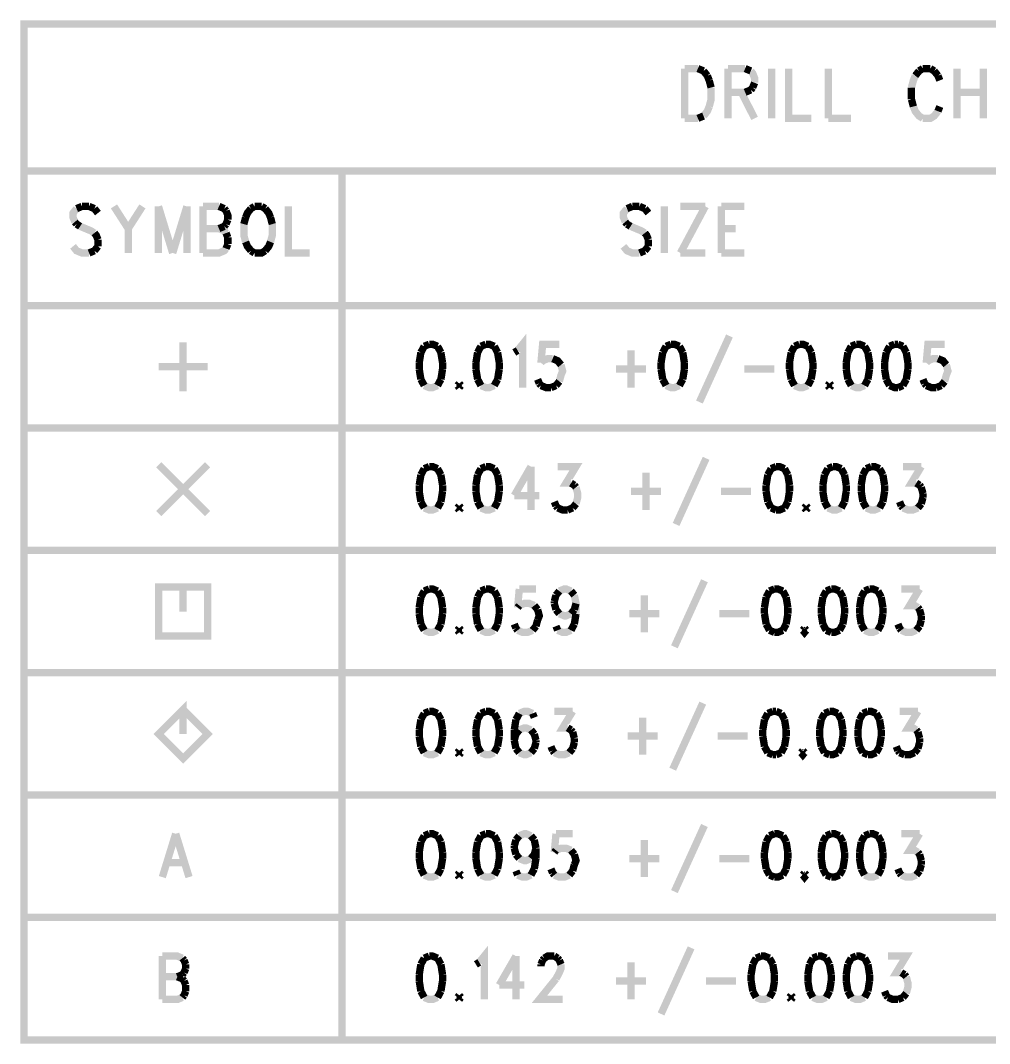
# Model space of a CAD drawing. Extents: x 7.3 to 19, y 4.7 to 10.7.
# Drawn here: x 13.793 to 15.773, y 5.067 to 7.158 of the extents above; entities that cross this region are included whole.
import ezdxf

# ---------------------------------------------------------------- set-up
doc = ezdxf.new("R2010")
doc.units = 0
doc.layers.add('DD_PHO', color=6, linetype='CONTINUOUS')

msp = doc.modelspace()

# ---------------------------------------------------------------- linework, layer by layer
at = {"layer": 'DD_PHO', "const_width": 0.015}
for points in [[(13.8, 7.15), (13.8, 5.075), (17.45, 5.075), (17.45, 7.15), (13.8, 7.15)], [(15.15, 7.05921), (15.15, 6.9575)], [(15.15, 7.05921), (15.17704, 7.05921)], [(15.17704, 7.05921), (15.18863, 7.05437)], [(15.23886, 7.05921), (15.23886, 6.9575)], [(15.23886, 7.05921), (15.27363, 7.05921)], [(15.27363, 7.05921), (15.28522, 7.05437)], [(15.32772, 7.05921), (15.32772, 6.9575)], [(15.3625, 7.05921), (15.3625, 6.9575), (15.40886, 6.9575)], [(15.44363, 7.05921), (15.44363, 6.9575)], [(15.63681, 7.05921), (15.62909, 7.05437)], [(15.65227, 7.05921), (15.63681, 7.05921)], [(15.66, 7.05437), (15.65227, 7.05921)], [(15.70636, 7.05921), (15.70636, 6.9575)], [(15.76045, 7.05921), (15.76045, 6.9575)], [(15.18863, 7.05437), (15.19636, 7.04468)], [(15.19636, 7.04468), (15.20022, 7.035)], [(15.28522, 7.05437), (15.28909, 7.04953), (15.29295, 7.03984), (15.29295, 7.03015)], [(15.62136, 7.04468), (15.6175, 7.035), (15.61363, 7.02046)], [(15.62909, 7.05437), (15.62136, 7.04468)], [(15.66772, 7.04468), (15.66, 7.05437)], [(15.67159, 7.035), (15.66772, 7.04468)], [(15.20022, 7.035), (15.20409, 7.02046)], [(15.20409, 7.02046), (15.20409, 6.99625), (15.20022, 6.98171)], [(15.28522, 7.01562), (15.27363, 7.01078)], [(15.28909, 7.02046), (15.28522, 7.01562)], [(15.29295, 7.03015), (15.28909, 7.02046)], [(15.61363, 7.02046), (15.61363, 6.99625)], [(15.27363, 7.01078), (15.23886, 7.01078)], [(15.2659, 7.01078), (15.29295, 6.9575)], [(15.61363, 6.99625), (15.6175, 6.98171)], [(15.70636, 7.01078), (15.76045, 7.01078)], [(15.20022, 6.98171), (15.19636, 6.97203), (15.18863, 6.96234)], [(15.6175, 6.98171), (15.62136, 6.97203), (15.62909, 6.96234), (15.63681, 6.9575)], [(15.66772, 6.97203), (15.67159, 6.98171)], [(15.17704, 6.9575), (15.15, 6.9575)], [(15.18863, 6.96234), (15.17704, 6.9575)], [(15.44363, 6.9575), (15.49, 6.9575)], [(15.63681, 6.9575), (15.65227, 6.9575), (15.66, 6.96234), (15.66772, 6.97203)], [(13.8, 6.85), (17.45, 6.85)], [(14.45, 6.85), (14.45, 5.075)], [(13.90727, 6.77312), (13.9, 6.76406), (13.9, 6.755), (13.90363, 6.74593)], [(13.91818, 6.77765), (13.90727, 6.77312)], [(13.93272, 6.77765), (13.91818, 6.77765)], [(13.94363, 6.77312), (13.93272, 6.77765)], [(13.9509, 6.76406), (13.94363, 6.77312)], [(13.98363, 6.77765), (14.01272, 6.73234)], [(14.04181, 6.77765), (14.01272, 6.73234)], [(14.07454, 6.77765), (14.07454, 6.6825)], [(14.07454, 6.77765), (14.10363, 6.6825)], [(14.13272, 6.77765), (14.10363, 6.6825)], [(14.13272, 6.77765), (14.13272, 6.6825)], [(14.16545, 6.77765), (14.16545, 6.6825)], [(14.16545, 6.77765), (14.19818, 6.77765)], [(14.19818, 6.77765), (14.20909, 6.77312)], [(14.20909, 6.77312), (14.21272, 6.76859)], [(14.21272, 6.76859), (14.21636, 6.75953), (14.21636, 6.75046)], [(14.26363, 6.77312), (14.25636, 6.76406), (14.25272, 6.755)], [(14.2709, 6.77765), (14.26363, 6.77312)], [(14.28545, 6.77765), (14.2709, 6.77765)], [(14.29272, 6.77312), (14.28545, 6.77765)], [(14.30363, 6.755), (14.3, 6.76406), (14.29272, 6.77312)], [(14.34, 6.77765), (14.34, 6.6825), (14.38363, 6.6825)], [(15.03227, 6.77312), (15.025, 6.76406), (15.025, 6.755), (15.02863, 6.74593)], [(15.04318, 6.77765), (15.03227, 6.77312)], [(15.05772, 6.77765), (15.04318, 6.77765)], [(15.06863, 6.77312), (15.05772, 6.77765)], [(15.0759, 6.76406), (15.06863, 6.77312)], [(15.10863, 6.77765), (15.10863, 6.6825)], [(15.19227, 6.77765), (15.14136, 6.6825)], [(15.14136, 6.77765), (15.19227, 6.77765)], [(15.225, 6.77765), (15.225, 6.6825)], [(15.225, 6.77765), (15.27227, 6.77765)], [(13.90363, 6.74593), (13.90727, 6.7414)], [(14.21636, 6.75046), (14.21272, 6.7414)], [(14.25272, 6.755), (14.24909, 6.7414)], [(14.30727, 6.7414), (14.30363, 6.755)], [(15.02863, 6.74593), (15.03227, 6.7414)], [(13.90727, 6.7414), (13.91454, 6.73687)], [(13.91454, 6.73687), (13.93636, 6.72781), (13.94363, 6.72328)], [(13.94363, 6.72328), (13.94727, 6.71875), (13.9509, 6.70968)], [(14.01272, 6.73234), (14.01272, 6.6825)], [(14.16545, 6.73234), (14.19818, 6.73234), (14.20909, 6.72781), (14.21272, 6.72328)], [(14.20909, 6.73687), (14.19818, 6.73234)], [(14.21272, 6.7414), (14.20909, 6.73687)], [(14.21272, 6.72328), (14.21636, 6.71421)], [(14.24909, 6.7414), (14.24909, 6.71875), (14.25272, 6.70515)], [(14.30363, 6.70515), (14.30727, 6.71875), (14.30727, 6.7414)], [(15.03227, 6.7414), (15.03954, 6.73687)], [(15.03954, 6.73687), (15.06136, 6.72781), (15.06863, 6.72328)], [(15.06863, 6.72328), (15.07227, 6.71875), (15.0759, 6.70968)], [(15.225, 6.73234), (15.25409, 6.73234)], [(13.9509, 6.70968), (13.9509, 6.69609)], [(14.21636, 6.71421), (14.21636, 6.70062)], [(14.25272, 6.70515), (14.25636, 6.69609), (14.26363, 6.68703)], [(14.29272, 6.68703), (14.3, 6.69609), (14.30363, 6.70515)], [(15.0759, 6.70968), (15.0759, 6.69609)], [(13.93272, 6.6825), (13.91818, 6.6825), (13.90727, 6.68703), (13.9, 6.69609)], [(13.94363, 6.68703), (13.93272, 6.6825)], [(13.9509, 6.69609), (13.94363, 6.68703)], [(14.21272, 6.69156), (14.20909, 6.68703), (14.19818, 6.6825), (14.16545, 6.6825)], [(14.21636, 6.70062), (14.21272, 6.69156)], [(14.26363, 6.68703), (14.2709, 6.6825)], [(14.2709, 6.6825), (14.28545, 6.6825), (14.29272, 6.68703)], [(15.05772, 6.6825), (15.04318, 6.6825), (15.03227, 6.68703), (15.025, 6.69609)], [(15.06863, 6.68703), (15.05772, 6.6825)], [(15.0759, 6.69609), (15.06863, 6.68703)], [(15.14136, 6.6825), (15.19227, 6.6825)], [(15.225, 6.6825), (15.27227, 6.6825)], [(17.45, 6.575), (13.8, 6.575)], [(14.125, 6.5), (14.125, 6.4)], [(14.62795, 6.49609), (14.61772, 6.49187)], [(14.645, 6.49187), (14.63477, 6.49609), (14.62795, 6.49609)], [(14.74386, 6.49609), (14.73363, 6.49187)], [(14.7609, 6.49187), (14.75068, 6.49609), (14.74386, 6.49609)], [(14.80863, 6.48343), (14.81886, 6.49609), (14.81886, 6.4075)], [(14.89386, 6.49609), (14.85977, 6.49609), (14.85636, 6.45812)], [(15.12227, 6.49609), (15.11204, 6.49187)], [(15.13931, 6.49187), (15.12909, 6.49609), (15.12227, 6.49609)], [(15.24159, 6.51296), (15.18022, 6.37796)], [(15.38477, 6.49609), (15.37454, 6.49187)], [(15.40181, 6.49187), (15.39159, 6.49609), (15.38477, 6.49609)], [(15.50068, 6.49609), (15.49045, 6.49187)], [(15.51772, 6.49187), (15.5075, 6.49609), (15.50068, 6.49609)], [(15.57909, 6.49609), (15.56886, 6.49187)], [(15.5859, 6.49609), (15.57909, 6.49609)], [(15.59613, 6.49187), (15.5859, 6.49609)], [(15.68136, 6.49609), (15.64727, 6.49609), (15.64386, 6.45812)], [(14.6109, 6.47921), (14.6075, 6.45812)], [(14.61772, 6.49187), (14.6109, 6.47921)], [(14.65181, 6.47921), (14.645, 6.49187)], [(14.65522, 6.45812), (14.65181, 6.47921)], [(14.72681, 6.47921), (14.7234, 6.45812)], [(14.73363, 6.49187), (14.72681, 6.47921)], [(14.76772, 6.47921), (14.7609, 6.49187)], [(14.77113, 6.45812), (14.76772, 6.47921)], [(14.80181, 6.47921), (14.80863, 6.48343)], [(15.04045, 6.48343), (15.04045, 6.4075)], [(15.10522, 6.47921), (15.10181, 6.45812)], [(15.11204, 6.49187), (15.10522, 6.47921)], [(15.14613, 6.47921), (15.13931, 6.49187)], [(15.14954, 6.45812), (15.14613, 6.47921)], [(15.36772, 6.47921), (15.36431, 6.45812)], [(15.37454, 6.49187), (15.36772, 6.47921)], [(15.40863, 6.47921), (15.40181, 6.49187)], [(15.41204, 6.45812), (15.40863, 6.47921)], [(15.48363, 6.47921), (15.48022, 6.45812)], [(15.49045, 6.49187), (15.48363, 6.47921)], [(15.52454, 6.47921), (15.51772, 6.49187)], [(15.52795, 6.45812), (15.52454, 6.47921)], [(15.56204, 6.47921), (15.55863, 6.45812)], [(15.56886, 6.49187), (15.56204, 6.47921)], [(15.60295, 6.47921), (15.59613, 6.49187)], [(15.60636, 6.45812), (15.60295, 6.47921)], [(14.6075, 6.45812), (14.6075, 6.44546)], [(14.65522, 6.44546), (14.65522, 6.45812)], [(14.7234, 6.45812), (14.7234, 6.44546)], [(14.77113, 6.44546), (14.77113, 6.45812)], [(14.85636, 6.45812), (14.85977, 6.46234), (14.87, 6.46656), (14.88022, 6.46656)], [(14.88022, 6.46656), (14.89045, 6.46234), (14.89727, 6.4539)], [(14.89727, 6.4539), (14.90068, 6.44125), (14.89727, 6.43281), (14.89386, 6.42015)], [(15.10181, 6.45812), (15.10181, 6.44546)], [(15.14954, 6.44546), (15.14954, 6.45812)], [(15.36431, 6.45812), (15.36431, 6.44546)], [(15.41204, 6.44546), (15.41204, 6.45812)], [(15.48022, 6.45812), (15.48022, 6.44546)], [(15.52795, 6.44546), (15.52795, 6.45812)], [(15.55863, 6.45812), (15.55863, 6.44546)], [(15.60636, 6.44546), (15.60636, 6.45812)], [(15.64386, 6.45812), (15.64727, 6.46234), (15.6575, 6.46656), (15.66772, 6.46656)], [(15.66772, 6.46656), (15.67795, 6.46234), (15.68477, 6.4539)], [(15.68477, 6.4539), (15.68818, 6.44125), (15.68477, 6.43281), (15.68136, 6.42015)], [(14.075, 6.45), (14.175, 6.45)], [(14.6075, 6.44546), (14.6109, 6.42437)], [(14.65181, 6.42437), (14.65522, 6.44546)], [(14.7234, 6.44546), (14.72681, 6.42437)], [(14.76772, 6.42437), (14.77113, 6.44546)], [(15.00977, 6.44546), (15.07113, 6.44546)], [(15.10181, 6.44546), (15.10522, 6.42437)], [(15.14613, 6.42437), (15.14954, 6.44546)], [(15.27227, 6.44546), (15.33363, 6.44546)], [(15.36431, 6.44546), (15.36772, 6.42437)], [(15.40863, 6.42437), (15.41204, 6.44546)], [(15.48022, 6.44546), (15.48363, 6.42437)], [(15.52454, 6.42437), (15.52795, 6.44546)], [(15.55863, 6.44546), (15.56204, 6.42437)], [(15.60295, 6.42437), (15.60636, 6.44546)], [(14.6109, 6.42437), (14.61772, 6.41171)], [(14.61772, 6.41171), (14.62795, 6.4075), (14.63477, 6.4075), (14.645, 6.41171)], [(14.645, 6.41171), (14.65181, 6.42437)], [(14.68931, 6.41593), (14.6859, 6.41171)], [(14.6859, 6.41171), (14.68931, 6.4075)], [(14.69272, 6.41171), (14.68931, 6.41593)], [(14.68931, 6.4075), (14.69272, 6.41171)], [(14.72681, 6.42437), (14.73363, 6.41171)], [(14.73363, 6.41171), (14.74386, 6.4075), (14.75068, 6.4075), (14.7609, 6.41171)], [(14.7609, 6.41171), (14.76772, 6.42437)], [(14.85295, 6.41593), (14.84954, 6.42437)], [(14.85636, 6.41171), (14.85295, 6.41593)], [(14.87681, 6.4075), (14.86659, 6.4075), (14.85636, 6.41171)], [(14.88704, 6.41171), (14.87681, 6.4075)], [(14.89386, 6.42015), (14.88704, 6.41171)], [(15.10522, 6.42437), (15.11204, 6.41171)], [(15.11204, 6.41171), (15.12227, 6.4075), (15.12909, 6.4075), (15.13931, 6.41171)], [(15.13931, 6.41171), (15.14613, 6.42437)], [(15.36772, 6.42437), (15.37454, 6.41171)], [(15.37454, 6.41171), (15.38477, 6.4075), (15.39159, 6.4075), (15.40181, 6.41171)], [(15.40181, 6.41171), (15.40863, 6.42437)], [(15.44613, 6.41593), (15.44272, 6.41171)], [(15.44272, 6.41171), (15.44613, 6.4075)], [(15.44954, 6.41171), (15.44613, 6.41593)], [(15.44613, 6.4075), (15.44954, 6.41171)], [(15.48363, 6.42437), (15.49045, 6.41171)], [(15.49045, 6.41171), (15.50068, 6.4075), (15.5075, 6.4075), (15.51772, 6.41171)], [(15.51772, 6.41171), (15.52454, 6.42437)], [(15.56204, 6.42437), (15.56886, 6.41171)], [(15.56886, 6.41171), (15.57909, 6.4075), (15.5859, 6.4075)], [(15.5859, 6.4075), (15.59613, 6.41171)], [(15.59613, 6.41171), (15.60295, 6.42437)], [(15.64045, 6.41593), (15.63704, 6.42437)], [(15.64386, 6.41171), (15.64045, 6.41593)], [(15.66431, 6.4075), (15.65409, 6.4075), (15.64386, 6.41171)], [(15.67454, 6.41171), (15.66431, 6.4075)], [(15.68136, 6.42015), (15.67454, 6.41171)], [(13.8, 6.325), (17.45, 6.325)], [(15.19386, 6.26296), (15.1325, 6.12796)], [(14.075, 6.25), (14.175, 6.15)], [(14.175, 6.25), (14.075, 6.15)], [(14.61772, 6.24187), (14.6109, 6.22921)], [(14.62795, 6.24609), (14.61772, 6.24187)], [(14.645, 6.24187), (14.63477, 6.24609), (14.62795, 6.24609)], [(14.65181, 6.22921), (14.645, 6.24187)], [(14.73363, 6.24187), (14.72681, 6.22921)], [(14.74386, 6.24609), (14.73363, 6.24187)], [(14.7609, 6.24187), (14.75068, 6.24609), (14.74386, 6.24609)], [(14.76772, 6.22921), (14.7609, 6.24187)], [(14.8359, 6.24609), (14.80181, 6.18703)], [(14.8359, 6.24609), (14.8359, 6.1575)], [(14.89045, 6.24609), (14.92795, 6.24609), (14.9075, 6.21234), (14.91772, 6.21234)], [(15.32681, 6.24187), (15.32, 6.22921)], [(15.33704, 6.24609), (15.32681, 6.24187)], [(15.35409, 6.24187), (15.34386, 6.24609), (15.33704, 6.24609)], [(15.3609, 6.22921), (15.35409, 6.24187)], [(15.44272, 6.24187), (15.4359, 6.22921)], [(15.45295, 6.24609), (15.44272, 6.24187)], [(15.47, 6.24187), (15.45977, 6.24609), (15.45295, 6.24609)], [(15.47681, 6.22921), (15.47, 6.24187)], [(15.52113, 6.24187), (15.51431, 6.22921)], [(15.53136, 6.24609), (15.52113, 6.24187)], [(15.5484, 6.24187), (15.53818, 6.24609), (15.53136, 6.24609)], [(15.55522, 6.22921), (15.5484, 6.24187)], [(15.59613, 6.24609), (15.63363, 6.24609)], [(15.63363, 6.24609), (15.61318, 6.21234), (15.6234, 6.21234)], [(14.6109, 6.22921), (14.6075, 6.20812)], [(14.65522, 6.20812), (14.65181, 6.22921)], [(14.72681, 6.22921), (14.7234, 6.20812)], [(14.77113, 6.20812), (14.76772, 6.22921)], [(15.07113, 6.23343), (15.07113, 6.1575)], [(15.32, 6.22921), (15.31659, 6.20812)], [(15.36431, 6.20812), (15.3609, 6.22921)], [(15.4359, 6.22921), (15.4325, 6.20812)], [(15.48022, 6.20812), (15.47681, 6.22921)], [(15.51431, 6.22921), (15.5109, 6.20812)], [(15.55863, 6.20812), (15.55522, 6.22921)], [(14.6075, 6.20812), (14.6075, 6.19546)], [(14.65522, 6.19546), (14.65522, 6.20812)], [(14.7234, 6.20812), (14.7234, 6.19546)], [(14.77113, 6.19546), (14.77113, 6.20812)], [(14.91772, 6.21234), (14.92454, 6.20812)], [(14.92454, 6.20812), (14.92795, 6.2039)], [(14.92795, 6.2039), (14.93136, 6.19125), (14.93136, 6.18281), (14.92795, 6.17015)], [(15.31659, 6.20812), (15.31659, 6.19546)], [(15.36431, 6.19546), (15.36431, 6.20812)], [(15.4325, 6.20812), (15.4325, 6.19546)], [(15.48022, 6.19546), (15.48022, 6.20812)], [(15.5109, 6.20812), (15.5109, 6.19546)], [(15.55863, 6.19546), (15.55863, 6.20812)], [(15.6234, 6.21234), (15.63022, 6.20812)], [(15.63022, 6.20812), (15.63363, 6.2039)], [(15.63363, 6.2039), (15.63704, 6.19125)], [(14.6075, 6.19546), (14.6109, 6.17437)], [(14.65181, 6.17437), (14.65522, 6.19546)], [(14.7234, 6.19546), (14.72681, 6.17437)], [(14.76772, 6.17437), (14.77113, 6.19546)], [(14.80181, 6.18703), (14.85295, 6.18703)], [(15.04045, 6.19546), (15.10181, 6.19546)], [(15.22454, 6.19546), (15.2859, 6.19546)], [(15.31659, 6.19546), (15.32, 6.17437)], [(15.3609, 6.17437), (15.36431, 6.19546)], [(15.4325, 6.19546), (15.4359, 6.17437)], [(15.47681, 6.17437), (15.48022, 6.19546)], [(15.5109, 6.19546), (15.51431, 6.17437)], [(15.55522, 6.17437), (15.55863, 6.19546)], [(15.63704, 6.18281), (15.63363, 6.17015)], [(15.63704, 6.19125), (15.63704, 6.18281)], [(14.6109, 6.17437), (14.61772, 6.16171)], [(14.61772, 6.16171), (14.62795, 6.1575), (14.63477, 6.1575), (14.645, 6.16171)], [(14.645, 6.16171), (14.65181, 6.17437)], [(14.68931, 6.16593), (14.6859, 6.16171)], [(14.6859, 6.16171), (14.68931, 6.1575)], [(14.69272, 6.16171), (14.68931, 6.16593)], [(14.68931, 6.1575), (14.69272, 6.16171)], [(14.72681, 6.17437), (14.73363, 6.16171)], [(14.73363, 6.16171), (14.74386, 6.1575), (14.75068, 6.1575), (14.7609, 6.16171)], [(14.7609, 6.16171), (14.76772, 6.17437)], [(14.88704, 6.16593), (14.88363, 6.17437)], [(14.89045, 6.16171), (14.88704, 6.16593)], [(14.9109, 6.1575), (14.90068, 6.1575), (14.89045, 6.16171)], [(14.92113, 6.16171), (14.9109, 6.1575)], [(14.92795, 6.17015), (14.92113, 6.16171)], [(15.32, 6.17437), (15.32681, 6.16171)], [(15.32681, 6.16171), (15.33704, 6.1575)], [(15.33704, 6.1575), (15.34386, 6.1575), (15.35409, 6.16171)], [(15.35409, 6.16171), (15.3609, 6.17437)], [(15.3984, 6.16593), (15.395, 6.16171)], [(15.395, 6.16171), (15.3984, 6.1575)], [(15.40181, 6.16171), (15.3984, 6.16593)], [(15.3984, 6.1575), (15.40181, 6.16171)], [(15.4359, 6.17437), (15.44272, 6.16171)], [(15.44272, 6.16171), (15.45295, 6.1575), (15.45977, 6.1575), (15.47, 6.16171)], [(15.47, 6.16171), (15.47681, 6.17437)], [(15.51431, 6.17437), (15.52113, 6.16171)], [(15.52113, 6.16171), (15.53136, 6.1575), (15.53818, 6.1575), (15.5484, 6.16171)], [(15.5484, 6.16171), (15.55522, 6.17437)], [(15.59272, 6.16593), (15.58931, 6.17437)], [(15.59613, 6.16171), (15.59272, 6.16593)], [(15.62681, 6.16171), (15.61659, 6.1575), (15.60636, 6.1575), (15.59613, 6.16171)], [(15.63363, 6.17015), (15.62681, 6.16171)], [(13.8, 6.075), (17.45, 6.075)], [(15.19045, 6.01296), (15.12909, 5.87796)], [(14.125, 5.95), (14.125, 6), (14.075, 6), (14.075, 5.9), (14.175, 5.9), (14.175, 6), (14.125, 6)], [(14.61772, 5.99187), (14.6109, 5.97921)], [(14.62795, 5.99609), (14.61772, 5.99187)], [(14.645, 5.99187), (14.63477, 5.99609), (14.62795, 5.99609)], [(14.65181, 5.97921), (14.645, 5.99187)], [(14.73363, 5.99187), (14.72681, 5.97921)], [(14.74386, 5.99609), (14.73363, 5.99187)], [(14.7609, 5.99187), (14.75068, 5.99609), (14.74386, 5.99609)], [(14.76772, 5.97921), (14.7609, 5.99187)], [(14.81204, 5.99609), (14.80863, 5.95812)], [(14.84613, 5.99609), (14.81204, 5.99609)], [(14.88704, 5.98343), (14.89386, 5.99187)], [(14.89386, 5.99187), (14.90409, 5.99609), (14.9075, 5.99609), (14.91772, 5.99187)], [(14.91772, 5.99187), (14.92454, 5.98343)], [(15.3234, 5.99187), (15.31659, 5.97921)], [(15.33363, 5.99609), (15.3234, 5.99187)], [(15.35068, 5.99187), (15.34045, 5.99609), (15.33363, 5.99609)], [(15.3575, 5.97921), (15.35068, 5.99187)], [(15.43931, 5.99187), (15.4325, 5.97921)], [(15.44954, 5.99609), (15.43931, 5.99187)], [(15.46659, 5.99187), (15.45636, 5.99609), (15.44954, 5.99609)], [(15.4734, 5.97921), (15.46659, 5.99187)], [(15.51772, 5.99187), (15.5109, 5.97921)], [(15.52795, 5.99609), (15.51772, 5.99187)], [(15.545, 5.99187), (15.53477, 5.99609), (15.52795, 5.99609)], [(15.55181, 5.97921), (15.545, 5.99187)], [(15.59272, 5.99609), (15.63022, 5.99609)], [(15.63022, 5.99609), (15.60977, 5.96234), (15.62, 5.96234), (15.62681, 5.95812)], [(14.6109, 5.97921), (14.6075, 5.95812)], [(14.65522, 5.95812), (14.65181, 5.97921)], [(14.72681, 5.97921), (14.7234, 5.95812)], [(14.77113, 5.95812), (14.76772, 5.97921)], [(14.88363, 5.97078), (14.88704, 5.98343)], [(14.88363, 5.96656), (14.88363, 5.97078)], [(14.92454, 5.98343), (14.92795, 5.96656), (14.92795, 5.94546)], [(15.06772, 5.98343), (15.06772, 5.9075)], [(15.31659, 5.97921), (15.31318, 5.95812)], [(15.3609, 5.95812), (15.3575, 5.97921)], [(15.4325, 5.97921), (15.42909, 5.95812)], [(15.47681, 5.95812), (15.4734, 5.97921)], [(15.5109, 5.97921), (15.5075, 5.95812)], [(15.55522, 5.95812), (15.55181, 5.97921)], [(14.6075, 5.95812), (14.6075, 5.94546)], [(14.65522, 5.94546), (14.65522, 5.95812)], [(14.7234, 5.95812), (14.7234, 5.94546)], [(14.77113, 5.94546), (14.77113, 5.95812)], [(14.80863, 5.95812), (14.81204, 5.96234)], [(14.81204, 5.96234), (14.82227, 5.96656), (14.8325, 5.96656), (14.84272, 5.96234)], [(14.84272, 5.96234), (14.84954, 5.9539)], [(14.84954, 5.9539), (14.85295, 5.94125), (14.84954, 5.93281)], [(14.88704, 5.9539), (14.88363, 5.96656)], [(14.89386, 5.94546), (14.88704, 5.9539)], [(14.92454, 5.9539), (14.91772, 5.94546)], [(14.92795, 5.96656), (14.92454, 5.9539)], [(15.31318, 5.95812), (15.31318, 5.94546)], [(15.3609, 5.94546), (15.3609, 5.95812)], [(15.42909, 5.95812), (15.42909, 5.94546)], [(15.47681, 5.94546), (15.47681, 5.95812)], [(15.5075, 5.95812), (15.5075, 5.94546)], [(15.55522, 5.94546), (15.55522, 5.95812)], [(15.62681, 5.95812), (15.63022, 5.9539)], [(15.63022, 5.9539), (15.63363, 5.94125)], [(14.6075, 5.94546), (14.6109, 5.92437)], [(14.65181, 5.92437), (14.65522, 5.94546)], [(14.7234, 5.94546), (14.72681, 5.92437)], [(14.76772, 5.92437), (14.77113, 5.94546)], [(14.84954, 5.93281), (14.84613, 5.92015)], [(14.91772, 5.94546), (14.9075, 5.94125), (14.90409, 5.94125), (14.89386, 5.94546)], [(14.92795, 5.94546), (14.92454, 5.92437)], [(15.03704, 5.94546), (15.0984, 5.94546)], [(15.22113, 5.94546), (15.2825, 5.94546)], [(15.31318, 5.94546), (15.31659, 5.92437)], [(15.3575, 5.92437), (15.3609, 5.94546)], [(15.42909, 5.94546), (15.4325, 5.92437)], [(15.4734, 5.92437), (15.47681, 5.94546)], [(15.5075, 5.94546), (15.5109, 5.92437)], [(15.55181, 5.92437), (15.55522, 5.94546)], [(15.63363, 5.93281), (15.63022, 5.92015)], [(15.63363, 5.94125), (15.63363, 5.93281)], [(14.6109, 5.92437), (14.61772, 5.91171)], [(14.61772, 5.91171), (14.62795, 5.9075), (14.63477, 5.9075), (14.645, 5.91171)], [(14.645, 5.91171), (14.65181, 5.92437)], [(14.68931, 5.91593), (14.6859, 5.91171)], [(14.6859, 5.91171), (14.68931, 5.9075)], [(14.69272, 5.91171), (14.68931, 5.91593)], [(14.68931, 5.9075), (14.69272, 5.91171)], [(14.72681, 5.92437), (14.73363, 5.91171)], [(14.73363, 5.91171), (14.74386, 5.9075), (14.75068, 5.9075), (14.7609, 5.91171)], [(14.7609, 5.91171), (14.76772, 5.92437)], [(14.80522, 5.91593), (14.80181, 5.92437)], [(14.80863, 5.91171), (14.80522, 5.91593)], [(14.83931, 5.91171), (14.82909, 5.9075), (14.81886, 5.9075), (14.80863, 5.91171)], [(14.84613, 5.92015), (14.83931, 5.91171)], [(14.89045, 5.91171), (14.88704, 5.92015)], [(14.91772, 5.91171), (14.9075, 5.9075), (14.90068, 5.9075), (14.89045, 5.91171)], [(14.92454, 5.92437), (14.91772, 5.91171)], [(15.31659, 5.92437), (15.3234, 5.91171)], [(15.3234, 5.91171), (15.33363, 5.9075)], [(15.33363, 5.9075), (15.34045, 5.9075), (15.35068, 5.91171)], [(15.35068, 5.91171), (15.3575, 5.92437)], [(15.395, 5.91593), (15.39159, 5.91171)], [(15.39159, 5.91171), (15.395, 5.9075), (15.3984, 5.91171)], [(15.3984, 5.91171), (15.395, 5.91593)], [(15.4325, 5.92437), (15.43931, 5.91171)], [(15.43931, 5.91171), (15.44954, 5.9075)], [(15.44954, 5.9075), (15.45636, 5.9075), (15.46659, 5.91171)], [(15.46659, 5.91171), (15.4734, 5.92437)], [(15.5109, 5.92437), (15.51772, 5.91171)], [(15.51772, 5.91171), (15.52795, 5.9075), (15.53477, 5.9075), (15.545, 5.91171)], [(15.545, 5.91171), (15.55181, 5.92437)], [(15.58931, 5.91593), (15.5859, 5.92437)], [(15.59272, 5.91171), (15.58931, 5.91593)], [(15.6234, 5.91171), (15.61318, 5.9075), (15.60295, 5.9075), (15.59272, 5.91171)], [(15.63022, 5.92015), (15.6234, 5.91171)], [(13.8, 5.825), (17.45, 5.825)], [(15.18704, 5.76296), (15.12568, 5.62796)], [(14.125, 5.7), (14.125, 5.75), (14.075, 5.7), (14.125, 5.65), (14.175, 5.7), (14.125, 5.75)], [(14.61772, 5.74187), (14.6109, 5.72921)], [(14.62795, 5.74609), (14.61772, 5.74187)], [(14.645, 5.74187), (14.63477, 5.74609), (14.62795, 5.74609)], [(14.65181, 5.72921), (14.645, 5.74187)], [(14.73363, 5.74187), (14.72681, 5.72921)], [(14.74386, 5.74609), (14.73363, 5.74187)], [(14.7609, 5.74187), (14.75068, 5.74609), (14.74386, 5.74609)], [(14.76772, 5.72921), (14.7609, 5.74187)], [(14.81204, 5.74187), (14.80522, 5.72921)], [(14.83931, 5.74187), (14.82909, 5.74609), (14.82227, 5.74609), (14.81204, 5.74187)], [(14.84272, 5.73343), (14.83931, 5.74187)], [(14.88363, 5.74609), (14.92113, 5.74609)], [(14.92113, 5.74609), (14.90068, 5.71234), (14.9109, 5.71234)], [(15.32, 5.74187), (15.31318, 5.72921)], [(15.33022, 5.74609), (15.32, 5.74187)], [(15.33704, 5.74609), (15.33022, 5.74609)], [(15.34727, 5.74187), (15.33704, 5.74609)], [(15.35409, 5.72921), (15.34727, 5.74187)], [(15.4359, 5.74187), (15.42909, 5.72921)], [(15.44613, 5.74609), (15.4359, 5.74187)], [(15.46318, 5.74187), (15.45295, 5.74609), (15.44613, 5.74609)], [(15.47, 5.72921), (15.46318, 5.74187)], [(15.51431, 5.74187), (15.5075, 5.72921)], [(15.52454, 5.74609), (15.51431, 5.74187)], [(15.54159, 5.74187), (15.53136, 5.74609), (15.52454, 5.74609)], [(15.5484, 5.72921), (15.54159, 5.74187)], [(15.58931, 5.74609), (15.62681, 5.74609)], [(15.62681, 5.74609), (15.60636, 5.71234), (15.61659, 5.71234), (15.6234, 5.70812)], [(14.6109, 5.72921), (14.6075, 5.70812)], [(14.65522, 5.70812), (14.65181, 5.72921)], [(14.72681, 5.72921), (14.7234, 5.70812)], [(14.77113, 5.70812), (14.76772, 5.72921)], [(14.80522, 5.72921), (14.80181, 5.70812)], [(15.06431, 5.73343), (15.06431, 5.6575)], [(15.31318, 5.72921), (15.30977, 5.70812)], [(15.3575, 5.70812), (15.35409, 5.72921)], [(15.42909, 5.72921), (15.42568, 5.70812)], [(15.4734, 5.70812), (15.47, 5.72921)], [(15.5075, 5.72921), (15.50409, 5.70812)], [(15.55181, 5.70812), (15.5484, 5.72921)], [(14.6075, 5.70812), (14.6075, 5.69546)], [(14.65522, 5.69546), (14.65522, 5.70812)], [(14.7234, 5.70812), (14.7234, 5.69546)], [(14.77113, 5.69546), (14.77113, 5.70812)], [(14.80181, 5.70812), (14.80181, 5.68703)], [(14.80522, 5.69968), (14.80181, 5.68703)], [(14.81204, 5.70812), (14.80522, 5.69968)], [(14.8359, 5.70812), (14.82568, 5.71234), (14.82227, 5.71234), (14.81204, 5.70812)], [(14.84272, 5.69968), (14.8359, 5.70812)], [(14.84613, 5.68703), (14.84272, 5.69968)], [(14.9109, 5.71234), (14.91772, 5.70812)], [(14.91772, 5.70812), (14.92113, 5.7039)], [(14.92113, 5.7039), (14.92454, 5.69125)], [(15.30977, 5.70812), (15.30977, 5.69546)], [(15.3575, 5.69546), (15.3575, 5.70812)], [(15.42568, 5.70812), (15.42568, 5.69546)], [(15.4734, 5.69546), (15.4734, 5.70812)], [(15.50409, 5.70812), (15.50409, 5.69546)], [(15.55181, 5.69546), (15.55181, 5.70812)], [(15.6234, 5.70812), (15.62681, 5.7039)], [(15.62681, 5.7039), (15.63022, 5.69125)], [(14.6075, 5.69546), (14.6109, 5.67437)], [(14.65181, 5.67437), (14.65522, 5.69546)], [(14.7234, 5.69546), (14.72681, 5.67437)], [(14.76772, 5.67437), (14.77113, 5.69546)], [(14.80181, 5.68703), (14.80522, 5.67015)], [(14.84272, 5.67015), (14.84613, 5.68281)], [(14.84613, 5.68281), (14.84613, 5.68703)], [(14.92454, 5.68281), (14.92113, 5.67015)], [(14.92454, 5.69125), (14.92454, 5.68281)], [(15.03363, 5.69546), (15.095, 5.69546)], [(15.21772, 5.69546), (15.27909, 5.69546)], [(15.30977, 5.69546), (15.31318, 5.67437)], [(15.35409, 5.67437), (15.3575, 5.69546)], [(15.42568, 5.69546), (15.42909, 5.67437)], [(15.47, 5.67437), (15.4734, 5.69546)], [(15.50409, 5.69546), (15.5075, 5.67437)], [(15.5484, 5.67437), (15.55181, 5.69546)], [(15.63022, 5.68281), (15.62681, 5.67015)], [(15.63022, 5.69125), (15.63022, 5.68281)], [(14.6109, 5.67437), (14.61772, 5.66171)], [(14.61772, 5.66171), (14.62795, 5.6575), (14.63477, 5.6575), (14.645, 5.66171)], [(14.645, 5.66171), (14.65181, 5.67437)], [(14.68931, 5.66593), (14.6859, 5.66171)], [(14.6859, 5.66171), (14.68931, 5.6575)], [(14.69272, 5.66171), (14.68931, 5.66593)], [(14.68931, 5.6575), (14.69272, 5.66171)], [(14.72681, 5.67437), (14.73363, 5.66171)], [(14.73363, 5.66171), (14.74386, 5.6575), (14.75068, 5.6575), (14.7609, 5.66171)], [(14.7609, 5.66171), (14.76772, 5.67437)], [(14.80522, 5.67015), (14.81204, 5.66171)], [(14.81204, 5.66171), (14.82227, 5.6575), (14.82568, 5.6575), (14.8359, 5.66171)], [(14.8359, 5.66171), (14.84272, 5.67015)], [(14.88022, 5.66593), (14.87681, 5.67437)], [(14.88363, 5.66171), (14.88022, 5.66593)], [(14.91431, 5.66171), (14.90409, 5.6575), (14.89386, 5.6575), (14.88363, 5.66171)], [(14.92113, 5.67015), (14.91431, 5.66171)], [(15.31318, 5.67437), (15.32, 5.66171)], [(15.32, 5.66171), (15.33022, 5.6575)], [(15.33022, 5.6575), (15.33704, 5.6575)], [(15.33704, 5.6575), (15.34727, 5.66171)], [(15.34727, 5.66171), (15.35409, 5.67437)], [(15.39159, 5.66593), (15.38818, 5.66171)], [(15.38818, 5.66171), (15.39159, 5.6575), (15.395, 5.66171)], [(15.395, 5.66171), (15.39159, 5.66593)], [(15.42909, 5.67437), (15.4359, 5.66171)], [(15.4359, 5.66171), (15.44613, 5.6575)], [(15.44613, 5.6575), (15.45295, 5.6575), (15.46318, 5.66171)], [(15.46318, 5.66171), (15.47, 5.67437)], [(15.5075, 5.67437), (15.51431, 5.66171)], [(15.51431, 5.66171), (15.52454, 5.6575)], [(15.52454, 5.6575), (15.53136, 5.6575), (15.54159, 5.66171)], [(15.54159, 5.66171), (15.5484, 5.67437)], [(15.5859, 5.66593), (15.5825, 5.67437)], [(15.58931, 5.66171), (15.5859, 5.66593)], [(15.59954, 5.6575), (15.58931, 5.66171)], [(15.62, 5.66171), (15.60977, 5.6575), (15.59954, 5.6575)], [(15.62681, 5.67015), (15.62, 5.66171)], [(13.8, 5.575), (17.45, 5.575)], [(15.19045, 5.51296), (15.12909, 5.37796)], [(14.10977, 5.49609), (14.0825, 5.4075)], [(14.10977, 5.49609), (14.13704, 5.4075)], [(14.61772, 5.49187), (14.6109, 5.47921)], [(14.62795, 5.49609), (14.61772, 5.49187)], [(14.645, 5.49187), (14.63477, 5.49609), (14.62795, 5.49609)], [(14.65181, 5.47921), (14.645, 5.49187)], [(14.73363, 5.49187), (14.72681, 5.47921)], [(14.74386, 5.49609), (14.73363, 5.49187)], [(14.7609, 5.49187), (14.75068, 5.49609), (14.74386, 5.49609)], [(14.76772, 5.47921), (14.7609, 5.49187)], [(14.80522, 5.48343), (14.81204, 5.49187)], [(14.81204, 5.49187), (14.82227, 5.49609), (14.82568, 5.49609), (14.8359, 5.49187)], [(14.8359, 5.49187), (14.84272, 5.48343)], [(14.88704, 5.49609), (14.88363, 5.45812)], [(14.92113, 5.49609), (14.88704, 5.49609)], [(15.3234, 5.49187), (15.31659, 5.47921)], [(15.33363, 5.49609), (15.3234, 5.49187)], [(15.35068, 5.49187), (15.34045, 5.49609), (15.33363, 5.49609)], [(15.3575, 5.47921), (15.35068, 5.49187)], [(15.43931, 5.49187), (15.4325, 5.47921)], [(15.44954, 5.49609), (15.43931, 5.49187)], [(15.46659, 5.49187), (15.45636, 5.49609), (15.44954, 5.49609)], [(15.4734, 5.47921), (15.46659, 5.49187)], [(15.51772, 5.49187), (15.5109, 5.47921)], [(15.52795, 5.49609), (15.51772, 5.49187)], [(15.545, 5.49187), (15.53477, 5.49609), (15.52795, 5.49609)], [(15.55181, 5.47921), (15.545, 5.49187)], [(15.59272, 5.49609), (15.63022, 5.49609)], [(15.63022, 5.49609), (15.60977, 5.46234), (15.62, 5.46234), (15.62681, 5.45812)], [(14.6109, 5.47921), (14.6075, 5.45812)], [(14.65522, 5.45812), (14.65181, 5.47921)], [(14.72681, 5.47921), (14.7234, 5.45812)], [(14.77113, 5.45812), (14.76772, 5.47921)], [(14.80181, 5.47078), (14.80522, 5.48343)], [(14.80181, 5.46656), (14.80181, 5.47078)], [(14.84272, 5.48343), (14.84613, 5.46656)], [(15.06772, 5.48343), (15.06772, 5.4075)], [(15.31659, 5.47921), (15.31318, 5.45812)], [(15.3609, 5.45812), (15.3575, 5.47921)], [(15.4325, 5.47921), (15.42909, 5.45812)], [(15.47681, 5.45812), (15.4734, 5.47921)], [(15.5109, 5.47921), (15.5075, 5.45812)], [(15.55522, 5.45812), (15.55181, 5.47921)], [(14.6075, 5.45812), (14.6075, 5.44546)], [(14.65522, 5.44546), (14.65522, 5.45812)], [(14.7234, 5.45812), (14.7234, 5.44546)], [(14.77113, 5.44546), (14.77113, 5.45812)], [(14.80522, 5.4539), (14.80181, 5.46656)], [(14.81204, 5.44546), (14.80522, 5.4539)], [(14.84272, 5.4539), (14.8359, 5.44546)], [(14.84613, 5.46656), (14.84272, 5.4539)], [(14.84613, 5.46656), (14.84613, 5.44546)], [(14.88363, 5.45812), (14.88704, 5.46234)], [(14.88704, 5.46234), (14.89727, 5.46656), (14.9075, 5.46656), (14.91772, 5.46234)], [(14.91772, 5.46234), (14.92454, 5.4539)], [(14.92454, 5.4539), (14.92795, 5.44125), (14.92454, 5.43281)], [(15.31318, 5.45812), (15.31318, 5.44546)], [(15.3609, 5.44546), (15.3609, 5.45812)], [(15.42909, 5.45812), (15.42909, 5.44546)], [(15.47681, 5.44546), (15.47681, 5.45812)], [(15.5075, 5.45812), (15.5075, 5.44546)], [(15.55522, 5.44546), (15.55522, 5.45812)], [(15.62681, 5.45812), (15.63022, 5.4539)], [(15.63022, 5.4539), (15.63363, 5.44125)], [(14.09272, 5.43703), (14.12681, 5.43703)], [(14.6075, 5.44546), (14.6109, 5.42437)], [(14.65181, 5.42437), (14.65522, 5.44546)], [(14.7234, 5.44546), (14.72681, 5.42437)], [(14.76772, 5.42437), (14.77113, 5.44546)], [(14.8359, 5.44546), (14.82568, 5.44125), (14.82227, 5.44125), (14.81204, 5.44546)], [(14.84613, 5.44546), (14.84272, 5.42437)], [(14.92454, 5.43281), (14.92113, 5.42015)], [(15.03704, 5.44546), (15.0984, 5.44546)], [(15.22113, 5.44546), (15.2825, 5.44546)], [(15.31318, 5.44546), (15.31659, 5.42437)], [(15.3575, 5.42437), (15.3609, 5.44546)], [(15.42909, 5.44546), (15.4325, 5.42437)], [(15.4734, 5.42437), (15.47681, 5.44546)], [(15.5075, 5.44546), (15.5109, 5.42437)], [(15.55181, 5.42437), (15.55522, 5.44546)], [(15.63363, 5.43281), (15.63022, 5.42015)], [(15.63363, 5.44125), (15.63363, 5.43281)], [(14.6109, 5.42437), (14.61772, 5.41171)], [(14.61772, 5.41171), (14.62795, 5.4075), (14.63477, 5.4075), (14.645, 5.41171)], [(14.645, 5.41171), (14.65181, 5.42437)], [(14.68931, 5.41593), (14.6859, 5.41171)], [(14.6859, 5.41171), (14.68931, 5.4075)], [(14.69272, 5.41171), (14.68931, 5.41593)], [(14.68931, 5.4075), (14.69272, 5.41171)], [(14.72681, 5.42437), (14.73363, 5.41171)], [(14.73363, 5.41171), (14.74386, 5.4075), (14.75068, 5.4075), (14.7609, 5.41171)], [(14.7609, 5.41171), (14.76772, 5.42437)], [(14.80863, 5.41171), (14.80522, 5.42015)], [(14.8359, 5.41171), (14.82568, 5.4075), (14.81886, 5.4075), (14.80863, 5.41171)], [(14.84272, 5.42437), (14.8359, 5.41171)], [(14.88022, 5.41593), (14.87681, 5.42437)], [(14.88363, 5.41171), (14.88022, 5.41593)], [(14.91431, 5.41171), (14.90409, 5.4075), (14.89386, 5.4075), (14.88363, 5.41171)], [(14.92113, 5.42015), (14.91431, 5.41171)], [(15.31659, 5.42437), (15.3234, 5.41171)], [(15.3234, 5.41171), (15.33363, 5.4075)], [(15.33363, 5.4075), (15.34045, 5.4075), (15.35068, 5.41171)], [(15.35068, 5.41171), (15.3575, 5.42437)], [(15.395, 5.41593), (15.39159, 5.41171)], [(15.39159, 5.41171), (15.395, 5.4075), (15.3984, 5.41171)], [(15.3984, 5.41171), (15.395, 5.41593)], [(15.4325, 5.42437), (15.43931, 5.41171)], [(15.43931, 5.41171), (15.44954, 5.4075)], [(15.44954, 5.4075), (15.45636, 5.4075), (15.46659, 5.41171)], [(15.46659, 5.41171), (15.4734, 5.42437)], [(15.5109, 5.42437), (15.51772, 5.41171)], [(15.51772, 5.41171), (15.52795, 5.4075), (15.53477, 5.4075), (15.545, 5.41171)], [(15.545, 5.41171), (15.55181, 5.42437)], [(15.58931, 5.41593), (15.5859, 5.42437)], [(15.59272, 5.41171), (15.58931, 5.41593)], [(15.6234, 5.41171), (15.61318, 5.4075), (15.60295, 5.4075), (15.59272, 5.41171)], [(15.63022, 5.42015), (15.6234, 5.41171)], [(13.8, 5.325), (17.45, 5.325)], [(14.73022, 5.23343), (14.74045, 5.24609), (14.74045, 5.1575)], [(15.16318, 5.26296), (15.10181, 5.12796)], [(14.0825, 5.24609), (14.0825, 5.1575)], [(14.0825, 5.24609), (14.11318, 5.24609), (14.1234, 5.24187)], [(14.1234, 5.24187), (14.12681, 5.23765)], [(14.61772, 5.24187), (14.6109, 5.22921)], [(14.62795, 5.24609), (14.61772, 5.24187)], [(14.645, 5.24187), (14.63477, 5.24609), (14.62795, 5.24609)], [(14.65181, 5.22921), (14.645, 5.24187)], [(14.80522, 5.24609), (14.77113, 5.18703)], [(14.80522, 5.24609), (14.80522, 5.1575)], [(14.85977, 5.23765), (14.86318, 5.24187)], [(14.86318, 5.24187), (14.87, 5.24609), (14.88363, 5.24609)], [(14.88363, 5.24609), (14.89045, 5.24187)], [(14.89045, 5.24187), (14.89386, 5.23765)], [(15.29613, 5.24187), (15.28931, 5.22921)], [(15.30636, 5.24609), (15.29613, 5.24187)], [(15.3234, 5.24187), (15.31318, 5.24609), (15.30636, 5.24609)], [(15.33022, 5.22921), (15.3234, 5.24187)], [(15.41204, 5.24187), (15.40522, 5.22921)], [(15.42227, 5.24609), (15.41204, 5.24187)], [(15.43931, 5.24187), (15.42909, 5.24609), (15.42227, 5.24609)], [(15.44613, 5.22921), (15.43931, 5.24187)], [(15.49045, 5.24187), (15.48363, 5.22921)], [(15.50068, 5.24609), (15.49045, 5.24187)], [(15.51772, 5.24187), (15.5075, 5.24609), (15.50068, 5.24609)], [(15.52454, 5.22921), (15.51772, 5.24187)], [(15.56545, 5.24609), (15.60295, 5.24609), (15.5825, 5.21234), (15.59272, 5.21234)], [(14.12681, 5.23765), (14.13022, 5.22921)], [(14.13022, 5.22078), (14.12681, 5.21234)], [(14.13022, 5.22921), (14.13022, 5.22078)], [(14.6109, 5.22921), (14.6075, 5.20812)], [(14.65522, 5.20812), (14.65181, 5.22921)], [(14.7234, 5.22921), (14.73022, 5.23343)], [(14.85636, 5.22921), (14.85977, 5.23765)], [(14.85636, 5.225), (14.85636, 5.22921)], [(14.89727, 5.22921), (14.89727, 5.22078), (14.89386, 5.21234), (14.88704, 5.19968)], [(14.89386, 5.23765), (14.89727, 5.22921)], [(15.04045, 5.23343), (15.04045, 5.1575)], [(15.28931, 5.22921), (15.2859, 5.20812)], [(15.33363, 5.20812), (15.33022, 5.22921)], [(15.40522, 5.22921), (15.40181, 5.20812)], [(15.44954, 5.20812), (15.44613, 5.22921)], [(15.48363, 5.22921), (15.48022, 5.20812)], [(15.52795, 5.20812), (15.52454, 5.22921)], [(14.0825, 5.2039), (14.11318, 5.2039)], [(14.1234, 5.20812), (14.11318, 5.2039)], [(14.11318, 5.2039), (14.1234, 5.19968)], [(14.12681, 5.21234), (14.1234, 5.20812)], [(14.1234, 5.19968), (14.12681, 5.19546)], [(14.6075, 5.20812), (14.6075, 5.19546)], [(14.65522, 5.19546), (14.65522, 5.20812)], [(14.88704, 5.19968), (14.85295, 5.1575), (14.90068, 5.1575)], [(15.2859, 5.20812), (15.2859, 5.19546)], [(15.33363, 5.19546), (15.33363, 5.20812)], [(15.40181, 5.20812), (15.40181, 5.19546)], [(15.44954, 5.19546), (15.44954, 5.20812)], [(15.48022, 5.20812), (15.48022, 5.19546)], [(15.52795, 5.19546), (15.52795, 5.20812)], [(15.59272, 5.21234), (15.59954, 5.20812)], [(15.59954, 5.20812), (15.60295, 5.2039)], [(15.60295, 5.2039), (15.60636, 5.19125), (15.60636, 5.18281), (15.60295, 5.17015)], [(14.12681, 5.19546), (14.13022, 5.18703)], [(14.13022, 5.18703), (14.13022, 5.17437)], [(14.6075, 5.19546), (14.6109, 5.17437)], [(14.65181, 5.17437), (14.65522, 5.19546)], [(14.77113, 5.18703), (14.82227, 5.18703)], [(15.00977, 5.19546), (15.07113, 5.19546)], [(15.19386, 5.19546), (15.25522, 5.19546)], [(15.2859, 5.19546), (15.28931, 5.17437)], [(15.33022, 5.17437), (15.33363, 5.19546)], [(15.40181, 5.19546), (15.40522, 5.17437)], [(15.44613, 5.17437), (15.44954, 5.19546)], [(15.48022, 5.19546), (15.48363, 5.17437)], [(15.52454, 5.17437), (15.52795, 5.19546)], [(14.1234, 5.16171), (14.11318, 5.1575), (14.0825, 5.1575)], [(14.12681, 5.16593), (14.1234, 5.16171)], [(14.13022, 5.17437), (14.12681, 5.16593)], [(14.6109, 5.17437), (14.61772, 5.16171)], [(14.61772, 5.16171), (14.62795, 5.1575), (14.63477, 5.1575), (14.645, 5.16171)], [(14.645, 5.16171), (14.65181, 5.17437)], [(14.68931, 5.16593), (14.6859, 5.16171)], [(14.6859, 5.16171), (14.68931, 5.1575)], [(14.69272, 5.16171), (14.68931, 5.16593)], [(14.68931, 5.1575), (14.69272, 5.16171)], [(15.28931, 5.17437), (15.29613, 5.16171)], [(15.29613, 5.16171), (15.30636, 5.1575), (15.31318, 5.1575), (15.3234, 5.16171)], [(15.3234, 5.16171), (15.33022, 5.17437)], [(15.36772, 5.16593), (15.36431, 5.16171)], [(15.36431, 5.16171), (15.36772, 5.1575)], [(15.37113, 5.16171), (15.36772, 5.16593)], [(15.36772, 5.1575), (15.37113, 5.16171)], [(15.40522, 5.17437), (15.41204, 5.16171)], [(15.41204, 5.16171), (15.42227, 5.1575), (15.42909, 5.1575), (15.43931, 5.16171)], [(15.43931, 5.16171), (15.44613, 5.17437)], [(15.48363, 5.17437), (15.49045, 5.16171)], [(15.49045, 5.16171), (15.50068, 5.1575), (15.5075, 5.1575), (15.51772, 5.16171)], [(15.51772, 5.16171), (15.52454, 5.17437)], [(15.56204, 5.16593), (15.55863, 5.17437)], [(15.56545, 5.16171), (15.56204, 5.16593)], [(15.5859, 5.1575), (15.57568, 5.1575), (15.56545, 5.16171)], [(15.59613, 5.16171), (15.5859, 5.1575)], [(15.60295, 5.17015), (15.59613, 5.16171)]]:
    msp.add_lwpolyline(points, dxfattribs=at)

doc.saveas('drawing.dxf')
